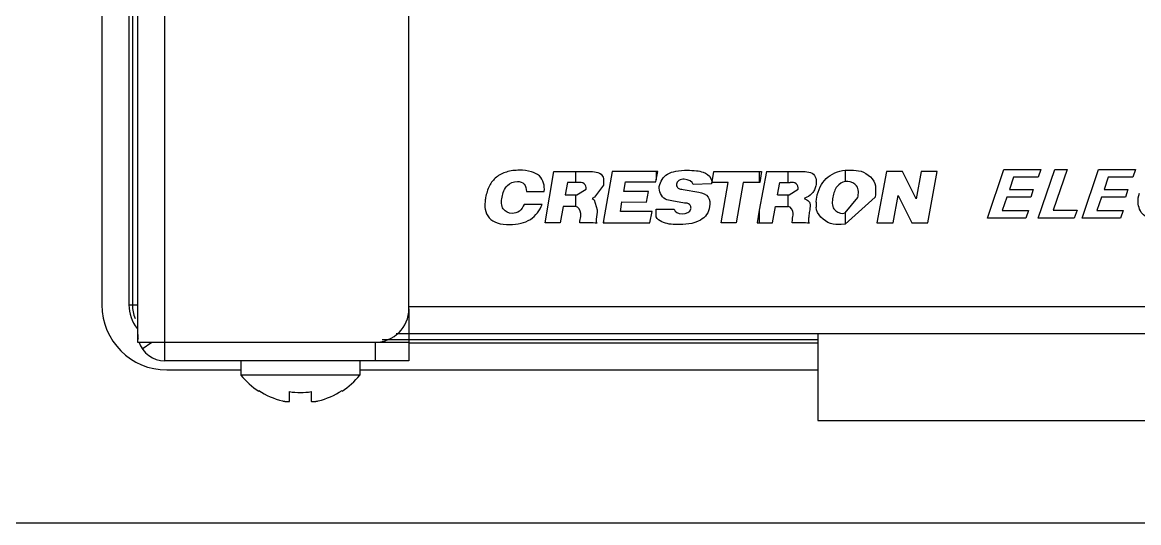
# Model space of a CAD drawing. Header units: inches. Extents: x 0 to 34, y 0 to 22.
# Drawn here: x 7.066 to 9.124, y 0 to 0.923 of the extents above; entities that cross this region are included whole.
import ezdxf

# ---------------------------------------------------------------- set-up
doc = ezdxf.new("R2010")
doc.units = ezdxf.units.IN
doc.header["$LTSCALE"] = 1.87
doc.header["$MEASUREMENT"] = 0
doc.layers.get('0').update_dxf_attribs({"linetype": 'CONTINUOUS'})
doc.layers.add('02___PRT_ALL_AXES', color=7, linetype='CONTINUOUS')
doc.layers.add('5_ALL_CURVES', color=7, linetype='CONTINUOUS')

msp = doc.modelspace()

# ---------------------------------------------------------------- linework, layer by layer
at = {"color": 8}
for p, q in [((7.278877334, 3.6665622407), (7.278877334, 0.3325622407)), ((7.212877334, 3.6616353414), (7.212877334, 0.4014891399)), ((7.262877334, 3.6615622407), (7.262877334, 0.4015622407)), ((7.2691671159, 3.6615622407), (7.2691671159, 0.4015622407)), ((7.328877334, 0.2985622407), (7.328877334, 3.6404294994)), ((7.778877334, 0.3945622407), (7.778877334, 0.9458997148)), ((7.262877334, 0.4015622407), (7.278877334, 0.4015622407)), ((7.778877334, 0.3985622407), (23.536877334, 0.3985622407)), ((7.278877334, 0.3325622407), (7.716877333999999, 0.3325622407)), ((7.287512374299999, 0.320474163), (7.3053143347, 0.3325622407)), ((7.716877333999999, 0.3325622407), (7.716877333999999, 0.2985622407)), ((7.716877333999999, 0.3325622407), (7.778877334, 0.3325622407)), ((7.729647997100001, 0.3378520225), (8.532877334, 0.3378520225)), ((7.755504751, 0.3485622407), (23.560249917, 0.3485622407)), ((7.778877334, 0.3325622407), (7.778877334, 0.2985622407)), ((7.778877334, 0.3315622407), (8.532877334, 0.3315622407)), ((8.532877334, 0.3485622407), (8.532877334, 0.1885622407)), ((7.778877334, 0.2985622407), (7.328877334, 0.2985622407)), ((7.3328042333, 0.2815622407), (7.469377334, 0.2815622407)), ((7.688377334, 0.2815622407), (8.532877334, 0.2815622407)), ((7.5021125002, 0.2425192718), (7.5021125002, 0.243599421)), ((7.5589625553, 0.2242060597), (7.5589625553, 0.2416466222)), ((7.5987921128, 0.2416466222), (7.5987921128, 0.2242060597)), ((7.6556421679, 0.243599421), (7.6556421679, 0.2425192718)), ((7.5586830948, 0.2237051061), (7.5589625553, 0.2242060597)), ((7.5987921128, 0.2242060597), (7.5990715809, 0.2237051134)), ((8.532877334, 0.1885622407), (9.282877334, 0.1885622407)), ((0, 0), (34, 0))]:
    msp.add_line(p, q, dxfattribs=at)
at = {"color": 5}
for p, q in [((8.0298222159, 0.5529165714000001), (8.046341901, 0.6472945241)), ((8.046341901, 0.6472945241), (8.1075899325, 0.6472945241)), ((8.0862552868, 0.6472945241), (8.0862552868, 0.6274283824)), ((8.1537001687, 0.6472945241), (8.13786946, 0.5570543666)), ((8.2376568616, 0.6472945241), (8.1537001687, 0.6472945241)), ((8.2349048931, 0.6472945241), (8.2349048931, 0.6323968863)), ((8.2349048931, 0.6323968863), (8.2376568616, 0.6472945241)), ((8.338133239500001, 0.628255154), (8.340885208, 0.6472945241)), ((8.340885208, 0.6472945241), (8.4289757592, 0.6472945241)), ((8.424845838, 0.6472945241), (8.424845838, 0.6274283824)), ((8.4379206411, 0.6472945241), (8.424845838, 0.5760937367)), ((8.4289757592, 0.6472945241), (8.425534814299999, 0.6274283824)), ((8.4379206411, 0.6472945241), (8.4991686726, 0.6472945241)), ((8.477837963899999, 0.6274283824), (8.477837963899999, 0.6472945241)), ((8.5831293025, 0.6497787761), (8.5831293025, 0.6290858627)), ((8.5831293025, 0.6497787761), (8.594141113600001, 0.6497787761)), ((8.8454048931, 0.5612000359), (8.8756962317, 0.651219721)), ((8.8756962317, 0.651219721), (8.943834026900001, 0.651219721)), ((8.9386686726, 0.5612000359), (8.969731664700001, 0.651219721)), ((8.943834026900001, 0.651219721), (8.9390230033, 0.6371803509)), ((8.992432452100001, 0.651219721), (8.9665426884, 0.5759716895)), ((8.969731664700001, 0.651219721), (8.992432452100001, 0.651219721)), ((9.0198970191, 0.5612000359), (9.0501883576, 0.651219721)), ((9.0501883576, 0.651219721), (9.1183261529, 0.651219721)), ((9.1183261529, 0.651219721), (9.1135151293, 0.6371803509)), ((8.0711135545, 0.6274283824), (8.0669875702, 0.60424728)), ((8.090385207999999, 0.6274283824), (8.0711135545, 0.6274283824)), ((8.13786946, 0.6224598785000001), (8.121353712000001, 0.6001055478)), ((8.13786946, 0.6348811383), (8.13786946, 0.6224598785000001)), ((8.1750308773, 0.6108653903), (8.1784718222, 0.628255154)), ((8.1784718222, 0.628255154), (8.2342159167, 0.628255154)), ((8.2342159167, 0.628255154), (8.2349048931, 0.6323968863)), ((8.336755286799999, 0.6249441304), (8.3030348143, 0.6232905871)), ((8.335381271000001, 0.6348811383), (8.338133239500001, 0.628255154)), ((8.336755286799999, 0.6274283824), (8.336755286799999, 0.6249441304)), ((8.367723790700001, 0.6274283824), (8.336755286799999, 0.6274283824)), ((8.3546489876, 0.5529165714000001), (8.367723790700001, 0.6274283824)), ((8.3952513498, 0.6274283824), (8.3821765466, 0.5529165714000001)), ((8.425534814299999, 0.6274283824), (8.3952513498, 0.6274283824)), ((8.4585663104, 0.60424728), (8.462696231699999, 0.6274283824)), ((8.462696231699999, 0.6274283824), (8.4819639482, 0.6274283824)), ((8.5294521372, 0.6323968863), (8.5294521372, 0.6266016107)), ((8.638873397000001, 0.6208023981), (8.638873397000001, 0.6050701146999999)), ((8.8935190663, 0.6371803509), (8.885889145, 0.6142827131)), ((8.9390230033, 0.6371803509), (8.8935190663, 0.6371803509)), ((9.0680111923, 0.6371803509), (9.060381271, 0.6142827131)), ((9.1135151293, 0.6371803509), (9.0680111923, 0.6371803509)), ((7.9954127671, 0.6108653903), (8.0284482002, 0.6108653903)), ((8.0669875702, 0.60424728), (8.0883222159, 0.60424728)), ((8.0862552868, 0.60424728), (8.0862552868, 0.582719721)), ((8.0883222159, 0.60424728), (8.105526940299999, 0.6150071226)), ((8.121353712000001, 0.6001055478), (8.1165348143, 0.5976252328)), ((8.1165348143, 0.5976252328), (8.1206647356, 0.5951409808)), ((8.2204521372, 0.6108653903), (8.1750308773, 0.6108653903)), ((8.2170111923, 0.5909992485), (8.2204521372, 0.6108653903)), ((8.2844560742, 0.6141803509), (8.313357649, 0.6092118470000001)), ((8.4585663104, 0.60424728), (8.4799009561, 0.60424728)), ((8.477837963899999, 0.582719721), (8.477837963899999, 0.60424728)), ((8.4799009561, 0.60424728), (8.4964167041, 0.6150071226)), ((8.512247412799999, 0.6001055478), (8.507428515099999, 0.5976252328)), ((8.507428515099999, 0.5976252328), (8.512247412799999, 0.5951409808)), ((8.6381844206, 0.6001055478), (8.5831293025, 0.5504283824)), ((8.5831293025, 0.5711291698), (8.6065269403, 0.5992787761)), ((8.638873397000001, 0.6050701146999999), (8.6381844206, 0.6001055478)), ((8.881054499400001, 0.6004283824000001), (8.8726489876, 0.5753023981000001)), ((8.9252828458, 0.6004283824000001), (8.881054499400001, 0.6004283824000001)), ((8.885889145, 0.6142827131), (8.9298930821, 0.6142827131)), ((8.9298930821, 0.6142827131), (8.9252828458, 0.6004283824000001)), ((9.0555466254, 0.6004283824000001), (9.0471411136, 0.5753023981000001)), ((9.099774971799999, 0.6004283824000001), (9.0555466254, 0.6004283824000001)), ((9.060381271, 0.6142827131), (9.104385208, 0.6142827131)), ((9.104385208, 0.6142827131), (9.099774971799999, 0.6004283824000001)), ((8.0243182789, 0.5868614533), (7.9912867828, 0.5868614533)), ((8.063546625399999, 0.582719721), (8.0580387513, 0.5529165714000001)), ((8.0862552868, 0.582719721), (8.063546625399999, 0.582719721)), ((8.1206647356, 0.5951409808), (8.126172609600001, 0.5769244454)), ((8.1688379639, 0.5736094848), (8.1715899325, 0.5918299572)), ((8.1715899325, 0.5918299572), (8.2170111923, 0.5909992485)), ((8.2349048931, 0.5636803509), (8.2349048931, 0.577751217)), ((8.2349048931, 0.577751217), (8.267936389099999, 0.577751217)), ((8.2872080427, 0.5893457052000001), (8.263810404900001, 0.5934835005)), ((8.448932452100001, 0.5529165714000001), (8.4544363891, 0.582719721)), ((8.4544363891, 0.582719721), (8.477837963899999, 0.582719721)), ((8.5294521372, 0.5909992485), (8.5294521372, 0.5818890123)), ((8.13786946, 0.5570543666), (8.1371804836, 0.5529165714000001)), ((8.13786946, 0.5570543666), (8.13786946, 0.5529165714000001)), ((8.227334026900001, 0.5736094848), (8.1688379639, 0.5736094848)), ((8.2232041057, 0.5529165714000001), (8.227334026900001, 0.5736094848)), ((8.424845838, 0.5760937367), (8.420715916699999, 0.5529165714000001)), ((8.424845838, 0.5760937367), (8.424845838, 0.5529165714000001)), ((8.4854048931, 0.5529165714000001), (8.486093869500001, 0.558711847)), ((8.5789993813, 0.5702984611), (8.5831293025, 0.5711291698)), ((8.5831293025, 0.5711291698), (8.5831293025, 0.5504283824)), ((8.9162946569, 0.5612000359), (8.8454048931, 0.5612000359)), ((8.8726489876, 0.5753023981000001), (8.9212474128, 0.5753023981000001)), ((8.9212474128, 0.5753023981000001), (8.9162946569, 0.5612000359)), ((9.0053340269, 0.5612000359), (8.9386686726, 0.5612000359)), ((8.9665426884, 0.5759716895), (9.0109836332, 0.5759716895)), ((9.0109836332, 0.5759716895), (9.0053340269, 0.5612000359)), ((9.0907867828, 0.5612000359), (9.0198970191, 0.5612000359)), ((9.0471411136, 0.5753023981000001), (9.0957395387, 0.5753023981000001)), ((9.0957395387, 0.5753023981000001), (9.0907867828, 0.5612000359)), ((8.0580387513, 0.5529165714000001), (8.0298222159, 0.5529165714000001)), ((8.1371804836, 0.5529165714000001), (8.2232041057, 0.5529165714000001)), ((8.3821765466, 0.5529165714000001), (8.3546489876, 0.5529165714000001)), ((8.420715916699999, 0.5529165714000001), (8.448932452100001, 0.5529165714000001)), ((8.5831293025, 0.5504283824), (8.5755584364, 0.5496016107))]:
    msp.add_line(p, q, dxfattribs=at)
at = {"color": 7}
msp.add_line((7.778877334, 0.3945622407), (7.778877334, 0.3325622407), dxfattribs=at)
at = {"color": 8}
for centre, radius, start, end in [((7.332877334, 0.4015622407), 0.07, 180, 218.3204267841), ((7.332877334, 0.4015622407), 0.0637102182, 180, 203.4165979056), ((7.716877333999999, 0.3945622407), 0.062, 270, 360), ((7.328877334, 0.3485622407), 0.05, 180, 191.8061959516), ((7.328877334, 0.3485622407), 0.05, 197.9042174594, 270), ((7.578877334, 0.3605537594), 0.1408012073, 218.9502420658, 236.9616604206), ((7.578877334, 0.3605537594), 0.1408012073, 303.0383395794, 321.0497579342), ((7.578877334, 0.3605537594), 0.1398969513, 236.7204726213, 256.3873151896), ((7.578877334, 0.3605537594), 0.120563285, 260.4922435965, 279.5077564035), ((7.578877334, 0.3605537594), 0.1398969513, 283.6126848104, 303.2795273787), ((7.5609250107, 0.286380265), 0.0635818611, 256.3789800316, 258.4687980987), ((7.5968256075, 0.2863979289), 0.0635999813, 281.5315956531, 283.6208182886)]:
    msp.add_arc(centre, radius, start, end, dxfattribs=at)
msp.add_ellipse((7.332950479299999, 0.401635386), major_axis=(0.08495622539999997, 0.08495622539999997), ratio=0.9987827659999999, start_param=8.639988785, end_param=10.2095671366, dxfattribs=at)
at = {"color": 5}
for points, start_tangent, end_tangent in [([(8.0284482002, 0.6108653903), (8.0194147356, 0.6393279887), (8.0047368321, 0.6470757741), (7.983026940299999, 0.6497787761), (7.958629364, 0.6465453853), (7.9401022356, 0.6369480674), (7.9273809635, 0.6211411039), (7.9204009561, 0.5992787761), (7.9192771546, 0.5915133555)], (0.1138451566386118, 0.993498505439203), (-0.09732199373232575, -0.9952529475143318)), ([(8.1075899325, 0.6472945241), (8.1330544994, 0.6423260202000001), (8.13786946, 0.6348811383)], (1, 0), (0.2037218122534671, -0.9790288163339032)), ([(8.2404088301, 0.6199756264999999), (8.2556361923, 0.6426385202), (8.2708945584, 0.6480325286), (8.2920230033, 0.6497787761), (8.308862939299999, 0.6488473046000001), (8.3214442632, 0.6460533824), (8.335381271000001, 0.6348811383)], (0.1956856282093934, 0.9806666788018726), (0.4366235616948079, -0.8996442993611089)), ([(8.4991686726, 0.6472945241), (8.5246332395, 0.6423260202000001), (8.5294521372, 0.6323968863)], (1, 0), (0, -1)), ([(8.5294521372, 0.5909992485), (8.5308261529, 0.5992787761), (8.5371609831, 0.6192786531000001), (8.547946723799999, 0.6344647997), (8.5831293025, 0.6497787761)], (0.2658310844761134, 0.964019623517205), (0.9937979749410952, 0.1112006519898974)), ([(8.594141113600001, 0.6497787761), (8.6123567262, 0.6479291821000001), (8.638873397000001, 0.6208023981)], (1, 0), (0.1430253459840799, -0.9897190259897678)), ([(7.9506804836, 0.6001055478), (7.9604024325, 0.621735469), (7.9788970191, 0.6290858627), (7.9915426884, 0.6243235596), (7.9954127671, 0.6108653903)], (0.1778467455589617, 0.9840581970056884), (-0.05931811451839383, -0.9982391303139659)), ([(8.105526940299999, 0.6150071226), (8.1020859954, 0.6249441304), (8.090385207999999, 0.6274283824)], (0.1365842719875383, 0.9906284553987101), (-1, 0)), ([(8.263810404900001, 0.5934835005), (8.251733571699999, 0.5965748514), (8.2404088301, 0.6199756264999999)], (-0.9917936201067842, 0.1278491889512014), (0.1370977658495704, 0.9905575210955982)), ([(8.3030348143, 0.6232905871), (8.2865190663, 0.633223658), (8.2767119797, 0.6308437367), (8.2720663104, 0.6241173588000001), (8.272102160900001, 0.6224374982)], (-0.1034842104862288, 0.9946310965277739), (0.1366374921473271, -0.9906211161386019)), ([(8.272102160900001, 0.6224374982), (8.275507255299999, 0.6166606659), (8.2844560742, 0.6141803509)], (0.1366374908018286, -0.9906211163241879), (0.9723266784258564, -0.2336254061983438)), ([(8.4964167041, 0.6150071226), (8.4929757592, 0.6249441304), (8.4819639482, 0.6274283824)], (0.2672500216942599, 0.963627223517693), (-1, 0)), ([(8.5294521372, 0.6266016107), (8.5294521372, 0.6232905871), (8.5271497873, 0.6155914606), (8.5234290073, 0.6089032839999999), (8.512247412799999, 0.6001055478)], (0, -1), (-0.9376790440267875, -0.3475025329303513)), ([(8.5831293025, 0.6290858627), (8.5684191647, 0.61987228), (8.5604206411, 0.6001055478), (8.5624846175, 0.5783708036999999), (8.5789993813, 0.5702984611)], (-0.9781956415055291, -0.2076855482203482), (1, 0)), ([(8.6065269403, 0.5992787761), (8.6043182907, 0.6211603826), (8.5879482002, 0.6290858627), (8.5831293025, 0.6290858627)], (0.1778467453146227, 0.9840581970498472), (-1, 0)), ([(7.9912867828, 0.5868614533), (7.9825973143, 0.5745420635), (7.969263160800001, 0.5702984611), (7.9530033183, 0.5783708036999999), (7.9506804836, 0.6001055478)], (-0.3581096318649321, -0.9336795443649619), (0.1856090525816566, 0.9826236714020989)), ([(8.313357649, 0.6092118470000001), (8.3308212317, 0.600313717), (8.333314341900001, 0.582719721), (8.3278199398, 0.5681159439), (8.3161967238, 0.5577792682), (8.272755286799999, 0.5496016107)], (0.9819807934020682, -0.1889807434355272), (-1, 0)), ([(9.2072631608, 0.5888457052), (9.191345838, 0.5669283824), (9.161684420599999, 0.5593023981), (9.133113554500001, 0.5673890122999999), (9.1230663104, 0.5904283824000001), (9.125418787200001, 0.6076772609000001)], (-0.2799085225030256, -0.9600266762075798), (0.2977130784347142, 0.9546553948566602)), ([(7.9192771546, 0.5915133555), (7.9196380378, 0.5778954715), (7.9266814679, 0.5623324178), (7.9415954689, 0.552823252), (7.964444263200001, 0.5496016107), (7.9858972036, 0.5520468002000001), (8.0028984954, 0.5592271029), (8.0243182789, 0.5868614533)], (-0.09732199392114717, -0.9952529474958676), (0.3490852135116919, 0.9370909847541468)), ([(8.0938261529, 0.5529165714000001), (8.0945151293, 0.558711847), (8.095889145, 0.5702984611), (8.0862552868, 0.582719721)], (0, 1), (-1, 0)), ([(8.126172609600001, 0.5769244454), (8.1241056805, 0.5595386186), (8.1254836332, 0.5520897996999999)], (-0.09210157568551192, -0.9957496170003011), (0.640184401233014, -0.7682212782902642)), ([(8.267936389099999, 0.577751217), (8.282389145, 0.5694756264999999), (8.2989048931, 0.5785779887), (8.2989087859, 0.5812446365999999)], (0.1180545135524846, -0.9930071156995233), (-0.1357291986320303, 0.9907459738190748)), ([(8.2989087859, 0.5812446365999999), (8.296152924600001, 0.5868614533), (8.2872080427, 0.5893457052000001)], (-0.1357291957683581, 0.9907459742113894), (-1, 0)), ([(8.486093869500001, 0.558711847), (8.4874718222, 0.5702984611), (8.477837963899999, 0.582719721)], (0, 1), (-1, 0)), ([(8.512247412799999, 0.5951409808), (8.5180968222, 0.5888274966), (8.517751349800001, 0.5769244454), (8.516461487599999, 0.5669913745), (8.5156883576, 0.5595386186), (8.5170623734, 0.5520897996999999)], (0.9011285018468412, -0.4335520997057537), (0.6391030336560295, -0.7691211298434468)), ([(8.5755584364, 0.5496016107), (8.5561609216, 0.5517365763000001), (8.5294521372, 0.5818890123)], (-1, 0), (-0.09920380156951039, 0.9950671363049619)), ([(8.272755286799999, 0.5496016107), (8.2588089285, 0.5506371053), (8.2349048931, 0.5636803509)], (-1, 0), (-0.5030275506323727, 0.8642703762739966)), ([(8.1254836332, 0.5520897996999999), (8.0979980894, 0.5529036531), (8.0938261529, 0.5529165714000001)], (-0.9889207925934538, 0.1484441510344384), (-1, 0)), ([(8.5170623734, 0.5520897996999999), (8.4895773832, 0.5529036531), (8.4854048931, 0.5529165714000001)], (-0.9889051998752582, 0.1485479910994278), (-1, 0))]:
    msp.add_spline(points, degree=3, dxfattribs=dict(at, start_tangent=start_tangent, end_tangent=end_tangent))
at = {"color": 8}
for points, start_tangent, end_tangent in [([(7.5482148983, 0.2240817409), (7.548249772799999, 0.224074644), (7.549385030800001, 0.2238553587), (7.5505049381, 0.2236623035), (7.5516086118, 0.2234966119), (7.5526936757, 0.2233603764), (7.553752966, 0.2232570716), (7.554766236, 0.2231917042), (7.5557048693, 0.2231686913), (7.55654838, 0.2231903016), (7.5572748885, 0.2232565752), (7.557877119800001, 0.2233663943), (7.5583494236, 0.2235180149), (7.5586830948, 0.2237051061)], (0.9798581306266425, -0.1996948768618305), (0.7941869042662199, 0.6076735645822008)), ([(7.5990715809, 0.2237051134), (7.5990753866, 0.2237022187), (7.5994276892, 0.2235086618), (7.599916060700001, 0.2233571982), (7.600536938899999, 0.2232492105), (7.601284603300001, 0.2231861621), (7.602150376699999, 0.2231690767), (7.6031114366, 0.2231976211), (7.6041443461, 0.2232690695), (7.6052119478, 0.2233776042), (7.6062920464, 0.2235170359), (7.607379212200001, 0.2236833864), (7.6084722596, 0.2238742288), (7.6095397698, 0.2240817409)], (0.7946497939266378, -0.607068122217229), (0.9798576774901128, 0.1996971002886185))]:
    msp.add_spline(points, degree=3, dxfattribs=dict(at, start_tangent=start_tangent, end_tangent=end_tangent))
at = {"layer": '02___PRT_ALL_AXES', "color": 8}
for p, q in [((7.469377334, 0.2985622407), (7.469377334, 0.2720397493)), ((7.688377334, 0.2985622407), (7.688377334, 0.2720397493)), ((7.688377334, 0.2720397493), (7.469377334, 0.2720397493))]:
    msp.add_line(p, q, dxfattribs=at)
for start, end in [(218.9502420658, 236.9616604206), (303.0383395794, 321.0497579342)]:
    msp.add_arc((7.578877334, 0.3605537594), 0.1408012073, start, end, dxfattribs=at)
at = {"layer": '5_ALL_CURVES', "color": 5}
for p, q in [((8.6591244696, 0.6472945241), (8.6417935777, 0.5529165714000001)), ((8.688713032699999, 0.6472945241), (8.6591244696, 0.6472945241)), ((8.7139264046, 0.5969733381), (8.688713032699999, 0.6472945241)), ((8.7231670271, 0.6472945241), (8.7139264046, 0.5969733381)), ((8.7527555902, 0.6472945241), (8.7231670271, 0.6472945241)), ((8.735424698200001, 0.5529165714000001), (8.7527555902, 0.6472945241)), ((8.6713821407, 0.5529165714000001), (8.6806227633, 0.6032377574000001)), ((8.6806227633, 0.6032377574000001), (8.7058361352, 0.5529165714000001)), ((8.6417935777, 0.5529165714000001), (8.6713821407, 0.5529165714000001)), ((8.7058361352, 0.5529165714000001), (8.735424698200001, 0.5529165714000001))]:
    msp.add_line(p, q, dxfattribs=at)

doc.saveas('drawing.dxf')
